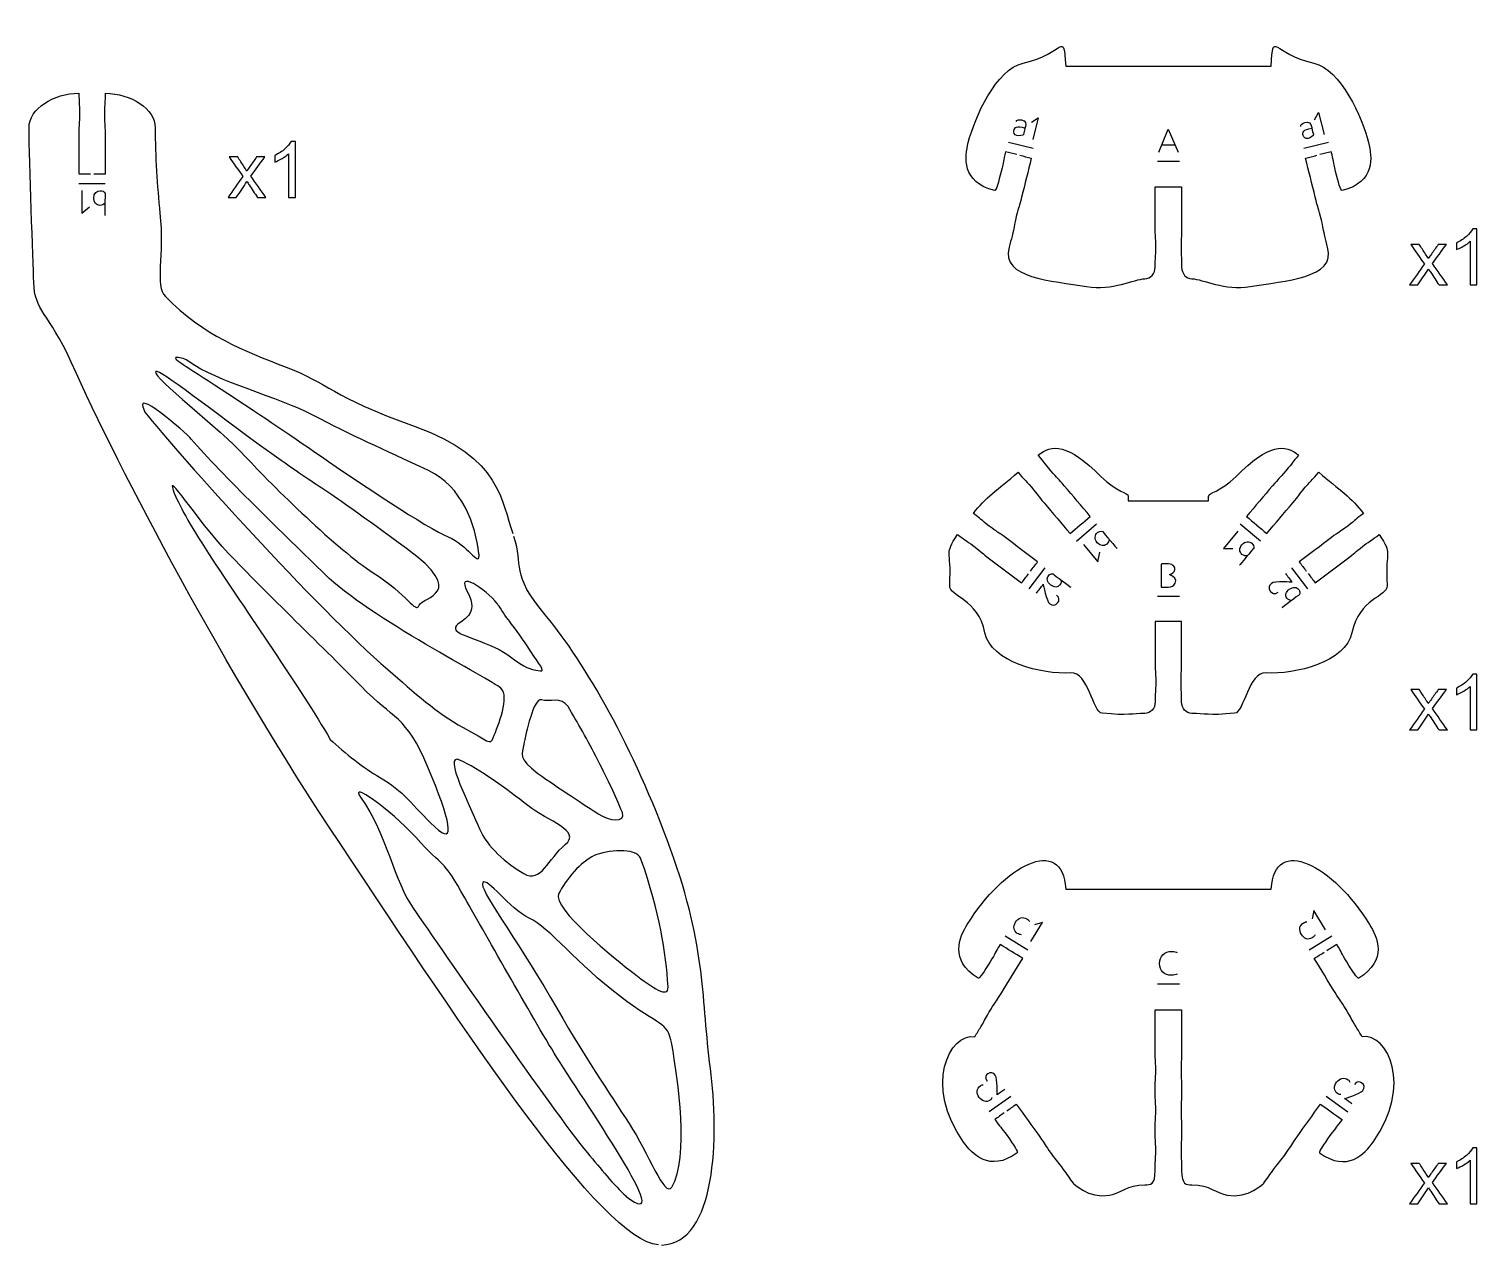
# Model space of a CAD drawing. Extents: x 0 to 1200, y 0 to 700.
# Drawn here: x 551.8 to 715.8, y 393.6 to 531.3 of the extents above; entities that cross this region are included whole.
import ezdxf

# ---------------------------------------------------------------- set-up
doc = ezdxf.new("R2010")
doc.units = 0
doc.header["$MEASUREMENT"] = 0
doc.layers.add('DEFAULT', color=7, linetype='CONTINUOUS')

msp = doc.modelspace()

# ---------------------------------------------------------------- linework, layer by layer
at = {"layer": 'DEFAULT', "color": 7}
for points in [[(697.4, 521.02), (697.85, 521.84), (698.46, 519.38)], [(665.33, 520.76), (666.11, 521.27), (665.5, 518.81)], [(679.74, 517.35), (680.83, 519.98), (681.94, 517.35)], [(665.51, 517.78), (662.73, 518.47)], [(681.59, 518.17), (680.08, 518.17)], [(698.95, 518.47), (696.17, 517.78)], [(679.59, 516.35), (682.09, 516.35)], [(557.47, 513.83), (560.47, 513.83)], [(557.81, 513.01), (557.81, 510.47), (558.66, 511.16)], [(670.42, 473.33), (672.71, 475.28)], [(688.69, 474.43), (687.06, 472.49), (688.14, 472.47)], [(688.97, 475.28), (691.26, 473.34)], [(671.22, 472.92), (672.85, 470.99), (673.06, 472.06)], [(665.09, 467.92), (666.9, 470.31)], [(694.78, 470.31), (696.59, 467.92)], [(679.59, 467.09), (682.09, 467.09)], [(698.62, 429.31), (697.3, 431.47), (697.12, 430.56)], [(665.25, 427.97), (666.57, 430.13), (665.68, 429.88)], [(664.91, 427.01), (662.35, 428.57)], [(699.33, 428.57), (696.77, 427.01)], [(679.59, 423.17), (682.09, 423.17)], [(660.54, 408.71), (662.98, 410.45)], [(698.7, 410.45), (701.14, 408.7)]]:
    msp.add_lwpolyline(points, dxfattribs=at)
at = {"layer": 'DEFAULT', "color": 1}
for points, knots in [([(663.69, 517.1), (663.26, 517.2), (662.83, 517.31), (662.4, 517.41), (662.13, 516.3), (662.22, 516.41), (661.91, 515.19), (661.61, 513.96), (661.33, 512.99), (661.17, 513.02), (657.39, 513.96), (657.78, 516.85), (658.18, 518.45), (658.89, 521.32), (661.35, 526.75), (664.38, 527.44), (669.12, 528.52), (668.96, 531.32), (669.21, 527.1), (676.96, 527.1), (684.72, 527.1), (692.48, 527.1), (692.72, 531.32), (692.56, 528.52), (697.31, 527.44), (700.34, 526.75), (702.79, 521.32), (703.5, 518.45), (703.91, 516.85), (704.29, 513.96), (700.51, 513.02), (700.35, 512.99), (700.07, 513.96), (699.77, 515.19), (699.46, 516.41), (699.56, 516.3), (699.28, 517.41), (698.85, 517.31), (698.43, 517.2), (698, 517.1)], [0, 0, 0, 0, 3.749613, 3.749613, 3.749613, 4.749613, 4.749613, 4.749613, 5.749613, 5.749613, 5.749613, 6.749613, 6.749613, 6.749613, 7.749613, 7.749613, 7.749613, 8.749613, 8.749613, 8.749613, 74.709613, 74.709613, 74.709613, 75.709613, 75.709613, 75.709613, 76.709613, 76.709613, 76.709613, 77.709613, 77.709613, 77.709613, 78.709613, 78.709613, 78.709613, 79.709613, 79.709613, 79.709613, 83.459227, 83.459227, 83.459227, 83.459227]), ([(623.11, 393.61), (616.65, 394.09), (601.24, 417.76), (587.05, 439.06), (573.79, 458.97), (562.28, 481.01), (556.6, 493.6), (554.07, 499.2), (552.43, 499.38), (552.37, 502.63), (552.32, 505.01), (551.82, 516.35), (551.83, 520.14), (551.82, 522.29), (554.6, 524.04), (557.48, 524.03), (557.48, 522.9), (557.54, 523.02), (557.54, 521.76), (557.54, 520.49), (557.47, 520.62), (557.47, 519.48), (557.47, 517.97), (557.47, 516.45), (557.47, 514.93), (557.92, 514.93), (558.36, 514.93), (558.8, 514.93)], [0, 0, 0, 0, 1, 1, 1, 2, 2, 2, 3, 3, 3, 4, 4, 4, 5, 5, 5, 6, 6, 6, 7, 7, 7, 19.907001, 19.907001, 19.907001, 23.656002, 23.656002, 23.656002, 23.656002]), ([(559.15, 514.93), (559.59, 514.93), (560.03, 514.93), (560.48, 514.93), (560.48, 516.45), (560.48, 517.96), (560.48, 519.48), (560.48, 520.62), (560.41, 520.5), (560.41, 521.75), (560.42, 523.02), (560.48, 522.89), (560.48, 524.03), (563.35, 524.03), (566.13, 522.28), (566.12, 520.13), (566.12, 516.86), (566.34, 513.55), (566.66, 510.46), (567.15, 505.71), (566.06, 502.24), (567.27, 501.01), (571.65, 496.57), (576.03, 494.91), (580.96, 493.02), (585.89, 491.14), (585.7, 489.85), (595.57, 486.29), (605.3, 482.78), (605.35, 477.7), (606.61, 474.17)], [0, 0, 0, 0, 3.763005, 3.763005, 3.763005, 16.656009, 16.656009, 16.656009, 17.656009, 17.656009, 17.656009, 18.656009, 18.656009, 18.656009, 19.656009, 19.656009, 19.656009, 20.656009, 20.656009, 20.656009, 21.656009, 21.656009, 21.656009, 22.656009, 22.656009, 22.656009, 23.656009, 23.656009, 23.656009, 24.656009, 24.656009, 24.656009, 24.656009]), ([(664.03, 517.01), (664.46, 516.91), (664.88, 516.8), (665.31, 516.69), (664.95, 515.22), (664.59, 513.74), (664.22, 512.27), (663.95, 511.17), (663.92, 511.31), (663.62, 510.08), (663.31, 508.85), (663.4, 508.96), (663.14, 507.86), (663.03, 507.44), (662.92, 507.02), (662.82, 506.6), (661.79, 503.04), (667.69, 502.83), (671.58, 502.15), (674.49, 501.64), (676.95, 503.02), (678.18, 503.02), (678.82, 503.02), (679.34, 503.61), (679.34, 504.36), (679.34, 505.49), (679.41, 505.36), (679.41, 506.62), (679.41, 507.89), (679.34, 507.76), (679.34, 508.9), (679.34, 510.42), (679.34, 511.93), (679.34, 513.45), (680.34, 513.45), (681.34, 513.45), (682.34, 513.45), (682.34, 511.93), (682.34, 510.42), (682.34, 508.9), (682.34, 507.76), (682.28, 507.89), (682.28, 506.62), (682.28, 505.36), (682.34, 505.49), (682.34, 504.36), (682.34, 503.61), (682.86, 503.02), (683.5, 503.02), (684.73, 503.02), (687.19, 501.64), (690.11, 502.15), (693.99, 502.83), (699.89, 503.04), (698.86, 506.6), (698.76, 507.02), (698.65, 507.44), (698.55, 507.86), (698.28, 508.96), (698.37, 508.85), (698.07, 510.08), (697.76, 511.31), (697.73, 511.17), (697.46, 512.27), (697.1, 513.74), (696.73, 515.22), (696.37, 516.69), (696.8, 516.8), (697.23, 516.9), (697.65, 517.01)], [0, 0, 0, 0, 3.752996, 3.752996, 3.752996, 16.658622, 16.658622, 16.658622, 17.658622, 17.658622, 17.658622, 18.658622, 18.658622, 18.658622, 22.35996, 22.35996, 22.35996, 23.35996, 23.35996, 23.35996, 24.35996, 24.35996, 24.35996, 25.35996, 25.35996, 25.35996, 26.35996, 26.35996, 26.35996, 27.35996, 27.35996, 27.35996, 40.25996, 40.25996, 40.25996, 48.75996, 48.75996, 48.75996, 61.64996, 61.64996, 61.64996, 62.64996, 62.64996, 62.64996, 63.64996, 63.64996, 63.64996, 64.64996, 64.64996, 64.64996, 65.64996, 65.64996, 65.64996, 66.64996, 66.64996, 66.64996, 70.350811, 70.350811, 70.350811, 71.350811, 71.350811, 71.350811, 72.350811, 72.350811, 72.350811, 85.256198, 85.256198, 85.256198, 89.00484, 89.00484, 89.00484, 89.00484]), ([(599.3, 473.79), (597.03, 474.73), (588.93, 480.12), (584.94, 482.89), (580.95, 485.66), (577.71, 487.82), (573.59, 490.53), (569.48, 493.24), (567.94, 494.03), (568.55, 494.12), (569.04, 494.12), (569.53, 493.96), (569.98, 493.63), (573, 491.39), (580.22, 489.58), (583.96, 487.59), (588.48, 485.19), (591.71, 483.82), (597.08, 481.31), (600.82, 479.56), (602.43, 475.16), (602.77, 471.88), (602.78, 471.79), (602.79, 471.71), (602.79, 471.64), (602.77, 470.44), (601.44, 472.91), (599.3, 473.79)], [1, 1, 1, 1, 2, 2, 2, 3, 3, 3, 4.018028, 4.018028, 4.018028, 5.018028, 5.018028, 5.018028, 6.018028, 6.018028, 6.018028, 7.018028, 7.018028, 7.018028, 8.018028, 8.018028, 8.018028, 9.018028, 9.018028, 9.018028, 10.018028, 10.018028, 10.018028, 10.018028]), ([(579.32, 483.2), (585.31, 478.92), (584.22, 480.09), (594.57, 472.49), (601.63, 467.31), (596.41, 467.06), (596.02, 466.06), (595.61, 465.05), (594.71, 467.26), (590.8, 469.73), (586.9, 472.22), (579.33, 479.62), (576.36, 482.86), (573.4, 486.08), (565.78, 491.91), (566.16, 492.5), (566.17, 492.5), (566.17, 492.51), (566.18, 492.52), (566.67, 492.82), (572.42, 488.14), (579.32, 483.2)], [1, 1, 1, 1, 2, 2, 2, 3, 3, 3, 4, 4, 4, 5, 5, 5, 6, 6, 6, 6.077104, 6.077104, 6.077104, 7.077104, 7.077104, 7.077104, 7.077104]), ([(600.97, 452.22), (598.04, 453.79), (595.52, 456.14), (592.44, 458.79), (584.51, 465.62), (568.69, 483.18), (564.93, 487.94), (564.92, 487.97), (564.92, 488.01), (564.9, 488.05), (563.36, 491.04), (569.58, 485.61), (570.2, 484.88), (573.53, 480.97), (580.89, 473.89), (585.32, 469.56), (590.27, 464.7), (604.17, 457.62), (605.24, 456.67), (606.32, 455.72), (604.96, 452.47), (604.39, 451.05), (604.03, 450.16), (603.91, 450.66), (600.97, 452.22)], [1, 1, 1, 1, 2, 2, 2, 3, 3, 3, 4, 4, 4, 5, 5, 5, 6, 6, 6, 7, 7, 7, 8, 8, 8, 9, 9, 9, 9]), ([(665.23, 469.92), (665.49, 470.27), (665.76, 470.62), (666.03, 470.97), (664.81, 471.89), (663.6, 472.8), (662.39, 473.72), (661.49, 474.4), (661.55, 474.28), (660.54, 475.03), (659.53, 475.8), (659.67, 475.78), (658.76, 476.46), (660.09, 478.21), (661.49, 479.13), (663.82, 481.11), (664.56, 480.24), (664.52, 480.38), (665.34, 479.42), (666.15, 478.46), (666.03, 478.51), (666.76, 477.64), (667.75, 476.49), (668.73, 475.33), (669.71, 474.18), (670.47, 474.82), (671.23, 475.47), (671.99, 476.12), (671.01, 477.27), (670.03, 478.43), (669.05, 479.59), (668.31, 480.45), (668.34, 480.32), (667.53, 481.28), (666.71, 482.25), (666.84, 482.19), (666.11, 483.05), (667.59, 484.34), (669.47, 484.36), (673.17, 480.65), (675.09, 478.74), (676.29, 478.89), (676.29, 478.39), (676.29, 478.22), (676.29, 478.05), (676.29, 477.87), (679.32, 477.87), (682.35, 477.87), (685.39, 477.87), (685.39, 478.05), (685.39, 478.22), (685.39, 478.39), (685.39, 478.89), (686.59, 478.74), (688.51, 480.65), (692.22, 484.36), (694.09, 484.34), (695.57, 483.05), (694.84, 482.19), (694.97, 482.25), (694.15, 481.28), (693.33, 480.32), (693.37, 480.45), (692.63, 479.59), (691.65, 478.43), (690.67, 477.27), (689.68, 476.12), (690.45, 475.47), (691.21, 474.82), (691.97, 474.18), (692.95, 475.33), (693.94, 476.49), (694.92, 477.64), (695.65, 478.51), (695.53, 478.46), (696.34, 479.42), (697.16, 480.38), (697.12, 480.24), (697.86, 481.11), (700.19, 479.13), (701.6, 478.21), (702.92, 476.46), (702.01, 475.78), (702.15, 475.8), (701.14, 475.03), (700.14, 474.28), (700.19, 474.4), (699.29, 473.72), (698.08, 472.8), (696.87, 471.89), (695.66, 470.97), (695.92, 470.62), (696.19, 470.27), (696.45, 469.92)], [0, 0, 0, 0, 3.762638, 3.762638, 3.762638, 16.67151, 16.67151, 16.67151, 17.67151, 17.67151, 17.67151, 18.67151, 18.67151, 18.67151, 19.67151, 19.67151, 19.67151, 20.67151, 20.67151, 20.67151, 21.67151, 21.67151, 21.67151, 34.561619, 34.561619, 34.561619, 43.061054, 43.061054, 43.061054, 55.958783, 55.958783, 55.958783, 56.958783, 56.958783, 56.958783, 57.958783, 57.958783, 57.958783, 58.958783, 58.958783, 58.958783, 59.958783, 59.958783, 59.958783, 61.428783, 61.428783, 61.428783, 87.208783, 87.208783, 87.208783, 88.678783, 88.678783, 88.678783, 89.678783, 89.678783, 89.678783, 90.678783, 90.678783, 90.678783, 91.678783, 91.678783, 91.678783, 92.678783, 92.678783, 92.678783, 105.576511, 105.576511, 105.576511, 114.083573, 114.083573, 114.083573, 126.973682, 126.973682, 126.973682, 127.973682, 127.973682, 127.973682, 128.973682, 128.973682, 128.973682, 129.973682, 129.973682, 129.973682, 130.973682, 130.973682, 130.973682, 131.973682, 131.973682, 131.973682, 144.873779, 144.873779, 144.873779, 148.622408, 148.622408, 148.622408, 148.622408]), ([(574.43, 471.93), (578.3, 467.78), (585.8, 460.66), (589.44, 456.88), (593.07, 453.09), (594.52, 453.65), (597, 447.72), (599.48, 441.79), (600.3, 438.57), (597.76, 440.97), (595.22, 443.36), (594.28, 445.04), (591.52, 446.59), (589.84, 447.53), (587.58, 449.34), (585.93, 450.86), (582.61, 456.59), (576.48, 465.29), (572.17, 471.91), (569.93, 475.34), (568.82, 477.38), (568.15, 479.08), (567.43, 481.27), (570.55, 476.08), (574.43, 471.93)], [1, 1, 1, 1, 2, 2, 2, 3, 3, 3, 4, 4, 4, 5, 5, 5, 6, 6, 6, 7, 7, 7, 8, 8, 8, 9, 9, 9, 9]), ([(696.66, 469.64), (696.93, 469.28), (697.2, 468.93), (697.47, 468.58), (698.67, 469.49), (699.88, 470.41), (701.09, 471.32), (702, 472.01), (701.86, 471.98), (702.87, 472.75), (703.88, 473.5), (703.81, 473.38), (704.72, 474.06), (706.27, 471.65), (705.37, 472.67), (705.6, 468.29), (705.67, 466.97), (702.39, 466.89), (701.61, 462.93), (700.95, 459.65), (695.17, 458.18), (691.9, 458.4), (689.93, 458.54), (689.4, 453.92), (688.34, 453.82), (685.35, 453.55), (684.95, 453.79), (683.5, 453.79), (682.86, 453.79), (682.34, 454.39), (682.34, 455.13), (682.34, 456.26), (682.27, 456.13), (682.27, 457.4), (682.27, 458.66), (682.34, 458.54), (682.34, 459.68), (682.34, 461.19), (682.34, 462.71), (682.34, 464.22), (681.34, 464.22), (680.34, 464.22), (679.34, 464.22), (679.34, 462.71), (679.34, 461.19), (679.34, 459.67), (679.34, 458.54), (679.4, 458.66), (679.4, 457.4), (679.4, 456.13), (679.34, 456.26), (679.34, 455.13), (679.34, 454.39), (678.82, 453.79), (678.18, 453.79), (676.73, 453.79), (676.34, 453.55), (673.34, 453.82), (672.28, 453.92), (671.75, 458.54), (669.79, 458.4), (666.51, 458.18), (660.73, 459.65), (660.07, 462.93), (659.29, 466.89), (656.01, 466.97), (656.08, 468.29), (656.3, 472.67), (655.41, 471.65), (656.96, 474.06), (657.87, 473.38), (657.8, 473.5), (658.81, 472.75), (659.82, 471.98), (659.68, 472.01), (660.59, 471.32), (661.8, 470.41), (663.01, 469.49), (664.22, 468.58), (664.48, 468.93), (664.75, 469.28), (665.01, 469.63)], [0, 0, 0, 0, 3.762034, 3.762034, 3.762034, 16.654156, 16.654156, 16.654156, 17.654156, 17.654156, 17.654156, 18.654156, 18.654156, 18.654156, 19.654156, 19.654156, 19.654156, 20.654156, 20.654156, 20.654156, 21.654156, 21.654156, 21.654156, 22.654156, 22.654156, 22.654156, 23.654156, 23.654156, 23.654156, 24.654156, 24.654156, 24.654156, 25.654156, 25.654156, 25.654156, 26.654156, 26.654156, 26.654156, 39.534156, 39.534156, 39.534156, 48.034156, 48.034156, 48.034156, 60.924156, 60.924156, 60.924156, 61.924156, 61.924156, 61.924156, 62.924156, 62.924156, 62.924156, 63.924156, 63.924156, 63.924156, 64.924156, 64.924156, 64.924156, 65.924156, 65.924156, 65.924156, 66.924156, 66.924156, 66.924156, 67.924156, 67.924156, 67.924156, 68.924156, 68.924156, 68.924156, 69.924156, 69.924156, 69.924156, 70.924156, 70.924156, 70.924156, 83.816277, 83.816277, 83.816277, 87.564303, 87.564303, 87.564303, 87.564303]), ([(623.46, 393.6), (629.65, 393.76), (630, 405.98), (628.98, 413.61), (627.96, 421.3), (628.59, 427.06), (624.47, 438.43), (620.36, 449.79), (614.76, 459.62), (610.42, 464.78), (606.15, 469.85), (607.95, 470.45), (606.73, 473.84)], [0, 0, 0, 0, 1, 1, 1, 2, 2, 2, 3, 3, 3, 4, 4, 4, 4]), ([(609.72, 458.62), (608.22, 458.95), (608.43, 458.68), (606.03, 460.44), (603.62, 462.21), (599.22, 462.68), (600.25, 463.78), (600.85, 464.42), (602.87, 464.93), (601.47, 467.57), (600.06, 470.21), (603.59, 467.85), (604.82, 466.26), (605.05, 465.97), (605.63, 465.02), (606.07, 464.45), (606.09, 464.42), (606.12, 464.39), (606.14, 464.37), (607.07, 463.16), (607.74, 462.17), (608.62, 460.85), (608.63, 460.83), (608.64, 460.82), (608.65, 460.8), (609.57, 459.42), (610.34, 458.48), (609.72, 458.62)], [1, 1, 1, 1, 2, 2, 2, 3, 3, 3, 4, 4, 4, 5, 5, 5, 6, 6, 6, 7, 7, 7, 8, 8, 8, 9, 9, 9, 10, 10, 10, 10]), ([(616.26, 442.44), (614.98, 443.3), (611.76, 445.35), (609.46, 447.02), (607.16, 448.69), (607.66, 449.24), (607.86, 450.33), (608.06, 451.42), (608.98, 455.65), (609.85, 455.35), (610.72, 455.07), (612.12, 455.73), (612.86, 454.58), (613.95, 452.79), (615.08, 450.79), (616.22, 448.53), (617.51, 446), (618.12, 444.74), (619.02, 442.58), (619.03, 442.58), (619.03, 442.57), (619.03, 442.57), (619.44, 441.41), (617.51, 441.59), (616.26, 442.44)], [1, 1, 1, 1, 2, 2, 2, 3, 3, 3, 4, 4, 4, 5, 5, 5, 6, 6, 6, 7, 7, 7, 8, 8, 8, 9, 9, 9, 9]), ([(607.84, 435.67), (605.88, 436.82), (603.69, 438.7), (602.84, 440.75), (601.94, 442.94), (598.55, 449.47), (600.62, 448.53), (602.69, 447.59), (606.01, 445.19), (608.31, 443.38), (610.61, 441.57), (614.44, 440.52), (612.54, 438.95), (610.64, 437.37), (609.8, 434.52), (607.84, 435.67)], [1, 1, 1, 1, 2, 2, 2, 3, 3, 3, 4, 4, 4, 5, 5, 5, 6, 6, 6, 6]), ([(595.61, 439.78), (598.93, 436.14), (598.66, 437.35), (600.74, 433.68), (602.84, 430), (608.26, 420.36), (611.3, 415.34), (614.34, 410.33), (625.55, 394.41), (619.46, 399.11), (619.45, 399.11), (619.44, 399.12), (619.44, 399.13), (618.05, 400.41), (616.56, 402.24), (615.06, 404.06), (611.04, 408.9), (598.67, 426.93), (595.33, 431.75), (593.17, 434.76), (592.39, 440.03), (589.37, 444.32), (588.03, 446.24), (592.64, 443.03), (595.61, 439.78)], [1, 1, 1, 1, 2, 2, 2, 3, 3, 3, 4, 4, 4, 4.077833, 4.077833, 4.077833, 5.077833, 5.077833, 5.077833, 6.077833, 6.077833, 6.077833, 7.077833, 7.077833, 7.077833, 8.077833, 8.077833, 8.077833, 8.077833]), ([(662.26, 408.59), (661.9, 408.33), (661.54, 408.07), (661.18, 407.81), (661.85, 406.89), (661.83, 407.02), (662.57, 406), (663.3, 404.97), (663.86, 404.13), (663.73, 404.04), (660.57, 401.77), (658.61, 403.93), (657.65, 405.27), (653.1, 411.61), (656.05, 417.67), (658.91, 417.2), (659.14, 417.57), (659.37, 417.94), (659.59, 418.31), (660.18, 419.27), (660.06, 419.2), (660.72, 420.28), (661.38, 421.36), (661.37, 421.21), (661.96, 422.19), (662.75, 423.48), (663.55, 424.78), (664.34, 426.07), (663.48, 426.59), (662.63, 427.11), (661.78, 427.64), (661.19, 426.66), (661.3, 426.74), (660.65, 425.66), (659.99, 424.58), (659.43, 423.74), (659.3, 423.83), (655.97, 425.85), (657.2, 428.49), (658.07, 429.91), (662.14, 436.56), (668.85, 440.16), (669.21, 433.9), (676.96, 433.9), (684.72, 433.9), (692.48, 433.9), (692.84, 440.16), (699.54, 436.56), (703.61, 429.91), (704.48, 428.49), (705.72, 425.85), (702.39, 423.83), (702.26, 423.74), (701.7, 424.58), (701.04, 425.66), (700.38, 426.74), (700.5, 426.66), (699.9, 427.64), (699.53, 427.4), (699.15, 427.17), (698.78, 426.94)], [0, 0, 0, 0, 3.75481, 3.75481, 3.75481, 4.75481, 4.75481, 4.75481, 5.75481, 5.75481, 5.75481, 6.75481, 6.75481, 6.75481, 7.75481, 7.75481, 7.75481, 11.449049, 11.449049, 11.449049, 12.449049, 12.449049, 12.449049, 13.449049, 13.449049, 13.449049, 26.344509, 26.344509, 26.344509, 34.846045, 34.846045, 34.846045, 35.846045, 35.846045, 35.846045, 36.846045, 36.846045, 36.846045, 37.846045, 37.846045, 37.846045, 38.846045, 38.846045, 38.846045, 104.816045, 104.816045, 104.816045, 105.816045, 105.816045, 105.816045, 106.816045, 106.816045, 106.816045, 107.816045, 107.816045, 107.816045, 108.816045, 108.816045, 108.816045, 112.56859, 112.56859, 112.56859, 112.56859]), ([(620.35, 424.34), (618.25, 425.93), (611, 431.78), (611.8, 433.38), (612.59, 434.97), (614.35, 437.06), (615.82, 437.7), (617.27, 438.33), (620.53, 438.67), (621.09, 437.39), (621.1, 437.37), (621.1, 437.34), (621.12, 437.31), (623.26, 431.27), (623.94, 426.75), (624.19, 422.85), (624.19, 422.84), (624.19, 422.83), (624.19, 422.82), (624.24, 421.48), (622.44, 422.76), (620.35, 424.34)], [1, 1, 1, 1, 2, 2, 2, 3, 3, 3, 4, 4, 4, 5, 5, 5, 6, 6, 6, 6.083217, 6.083217, 6.083217, 7.083217, 7.083217, 7.083217, 7.083217]), ([(619.77, 407.38), (617.61, 410.69), (614.7, 414.98), (610.87, 421.65), (607.04, 428.32), (602.67, 433.99), (603.21, 434.65), (603.75, 435.3), (606.16, 431.71), (608.46, 430.63), (610.77, 429.54), (613.93, 425.43), (618.68, 421.81), (623.38, 418.23), (624.09, 419.01), (624.6, 416.4), (624.61, 416.38), (624.61, 416.36), (624.61, 416.34), (625.32, 412.38), (626.59, 403.5), (624.61, 400.16), (623.84, 398.85), (621.92, 404.07), (619.77, 407.38)], [1, 1, 1, 1, 2, 2, 2, 3, 3, 3, 4, 4, 4, 5, 5, 5, 6, 6, 6, 7, 7, 7, 8, 8, 8, 9, 9, 9, 9]), ([(662.54, 408.79), (662.9, 409.05), (663.26, 409.3), (663.62, 409.56), (664.51, 408.33), (665.39, 407.1), (666.27, 405.87), (666.94, 404.94), (666.81, 405), (667.55, 403.98), (668.28, 402.95), (668.27, 403.09), (668.94, 402.17), (669.31, 401.65), (669.68, 401.13), (670.05, 400.61), (670.05, 400.61), (671.76, 398.83), (674.18, 399.24), (675.39, 399.45), (676.17, 400.42), (678.18, 400.42), (678.82, 400.42), (679.34, 400.42), (679.34, 402.06), (679.34, 403.2), (679.4, 403.07), (679.4, 404.33), (679.4, 405.59), (679.34, 405.47), (679.34, 406.61), (679.34, 407.74), (679.4, 407.62), (679.4, 408.88), (679.4, 410.14), (679.34, 410.02), (679.34, 411.15), (679.34, 412.29), (679.4, 412.16), (679.4, 413.43), (679.4, 414.69), (679.34, 414.57), (679.34, 415.7), (679.34, 417.22), (679.34, 418.73), (679.34, 420.25), (680.34, 420.25), (681.34, 420.25), (682.34, 420.25), (682.34, 418.73), (682.34, 417.22), (682.34, 415.7), (682.34, 414.57), (682.28, 414.69), (682.28, 413.43), (682.28, 412.16), (682.34, 412.29), (682.34, 411.15), (682.34, 410.02), (682.28, 410.14), (682.28, 408.88), (682.28, 407.62), (682.34, 407.74), (682.34, 406.61), (682.34, 405.47), (682.28, 405.59), (682.28, 404.33), (682.28, 403.07), (682.34, 403.2), (682.34, 402.06), (682.34, 400.42), (682.86, 400.42), (683.5, 400.42), (685.51, 400.42), (686.29, 399.45), (687.5, 399.24), (689.92, 398.83), (691.63, 400.61), (691.63, 400.61), (692.01, 401.13), (692.38, 401.65), (692.75, 402.17), (693.42, 403.09), (693.4, 402.95), (694.14, 403.98), (694.87, 405), (694.75, 404.94), (695.41, 405.87), (696.29, 407.1), (697.18, 408.33), (698.06, 409.56), (698.88, 408.98), (699.69, 408.39), (700.5, 407.81), (699.83, 406.89), (699.86, 407.02), (699.12, 406), (698.38, 404.97), (697.83, 404.13), (697.95, 404.04), (701.12, 401.77), (703.07, 403.93), (704.03, 405.27), (708.58, 411.61), (705.64, 417.67), (702.77, 417.2), (702.55, 417.57), (702.32, 417.94), (702.09, 418.31), (701.5, 419.27), (701.62, 419.2), (700.96, 420.28), (700.3, 421.36), (700.31, 421.21), (699.72, 422.19), (698.93, 423.48), (698.14, 424.78), (697.35, 426.07), (697.72, 426.3), (698.1, 426.53), (698.48, 426.76)], [0, 0, 0, 0, 3.7498, 3.7498, 3.7498, 16.639962, 16.639962, 16.639962, 17.639962, 17.639962, 17.639962, 18.639962, 18.639962, 18.639962, 24.060008, 24.060008, 24.060008, 25.060008, 25.060008, 25.060008, 26.060008, 26.060008, 26.060008, 27.060008, 27.060008, 27.060008, 28.060008, 28.060008, 28.060008, 29.060008, 29.060008, 29.060008, 30.060008, 30.060008, 30.060008, 31.060008, 31.060008, 31.060008, 32.060008, 32.060008, 32.060008, 33.060008, 33.060008, 33.060008, 45.960008, 45.960008, 45.960008, 54.470008, 54.470008, 54.470008, 67.370008, 67.370008, 67.370008, 68.370008, 68.370008, 68.370008, 69.380008, 69.380008, 69.380008, 70.380008, 70.380008, 70.380008, 71.380008, 71.380008, 71.380008, 72.380008, 72.380008, 72.380008, 73.380008, 73.380008, 73.380008, 74.380008, 74.380008, 74.380008, 75.380008, 75.380008, 75.380008, 76.380008, 76.380008, 76.380008, 81.799473, 81.799473, 81.799473, 82.799473, 82.799473, 82.799473, 83.799473, 83.799473, 83.799473, 96.690801, 96.690801, 96.690801, 105.190836, 105.190836, 105.190836, 106.190836, 106.190836, 106.190836, 107.190836, 107.190836, 107.190836, 108.190836, 108.190836, 108.190836, 109.190836, 109.190836, 109.190836, 112.884553, 112.884553, 112.884553, 113.884553, 113.884553, 113.884553, 114.884553, 114.884553, 114.884553, 127.780535, 127.780535, 127.780535, 131.533933, 131.533933, 131.533933, 131.533933])]:
    msp.add_open_spline(points, degree=3, knots=knots, dxfattribs=at)
at = {"layer": 'DEFAULT', "color": 7}
for points, knots in [([(663.59, 520.85), (663.63, 521), (663.99, 521.08), (664.22, 521.02), (664.7, 520.91), (664.75, 520.62), (664.66, 520.26), (664.66, 520.26), (664.46, 519.51), (664.45, 519.38), (664.4, 519.2), (663.9, 519.21), (663.69, 519.26), (663.39, 519.33), (663.29, 519.58), (663.34, 519.8), (663.43, 520.16), (663.64, 520.45), (664.61, 520.07)], [0, 0, 0, 0, 1, 1, 1, 2, 2, 2, 3, 3, 3, 4, 4, 4, 5, 5, 5, 6, 6, 6, 6]), ([(695.82, 520.28), (695.78, 520.44), (696.06, 520.68), (696.29, 520.74), (696.78, 520.85), (696.95, 520.63), (697.04, 520.26), (697.04, 520.26), (697.21, 519.51), (697.26, 519.39), (697.31, 519.2), (696.86, 518.98), (696.65, 518.93), (696.35, 518.86), (696.14, 519.03), (696.09, 519.24), (696, 519.6), (696.05, 519.96), (697.09, 520.08)], [0, 0, 0, 0, 1, 1, 1, 2, 2, 2, 3, 3, 3, 4, 4, 4, 5, 5, 5, 6, 6, 6, 6]), ([(560.44, 511.62), (560.32, 511.44), (560.13, 511.33), (559.86, 511.33), (559.44, 511.33), (559.15, 511.66), (559.15, 512.15), (559.16, 512.72), (559.53, 513), (559.9, 513), (560.15, 513), (560.31, 512.92), (560.44, 512.7), (560.43, 512.57), (560.43, 510.19), (560.43, 510.19)], [0, 0, 0, 0, 1.0042, 1.0042, 1.0042, 2.0084, 2.0084, 2.0084, 3.0126, 3.0126, 3.0126, 4.0168, 4.0168, 4.0168, 5.021, 5.021, 5.021, 5.021]), ([(674.11, 473.57), (674.14, 473.36), (674.07, 473.14), (673.86, 472.97), (673.54, 472.7), (673.11, 472.77), (672.79, 473.14), (672.42, 473.58), (672.53, 474.04), (672.81, 474.28), (672.99, 474.43), (673.18, 474.47), (673.41, 474.39), (673.49, 474.29), (675.03, 472.48), (675.03, 472.48)], [0, 0, 0, 0, 1.00397, 1.00397, 1.00397, 2.00794, 2.00794, 2.00794, 3.01191, 3.01191, 3.01191, 4.01588, 4.01588, 4.01588, 5.019849, 5.019849, 5.019849, 5.019849]), ([(689.8, 471.68), (689.6, 471.61), (689.38, 471.65), (689.17, 471.82), (688.85, 472.09), (688.85, 472.53), (689.16, 472.9), (689.53, 473.34), (690.01, 473.31), (690.29, 473.07), (690.47, 472.92), (690.54, 472.74), (690.5, 472.5), (690.41, 472.41), (688.88, 470.59), (688.88, 470.59)], [0, 0, 0, 0, 1.00397, 1.00397, 1.00397, 2.00794, 2.00794, 2.00794, 3.01191, 3.01191, 3.01191, 4.01588, 4.01588, 4.01588, 5.019849, 5.019849, 5.019849, 5.019849]), ([(680.01, 470.71), (680.16, 470.74), (680.4, 470.76), (680.63, 470.76), (680.97, 470.76), (681.19, 470.7), (681.35, 470.57), (681.49, 470.47), (681.57, 470.31), (681.57, 470.11), (681.57, 469.85), (681.24, 469.63), (680.96, 469.53), (680.96, 469.53), (681.67, 469.25), (681.67, 468.86), (681.67, 468.64), (681.58, 468.47), (681.45, 468.34), (681.26, 468.17), (680.97, 468.09), (680.54, 468.09), (680.31, 468.09), (680.13, 468.11), (680.01, 468.12), (680.01, 468.98), (680.01, 469.85), (680.01, 470.71)], [7.325, 7.325, 7.325, 7.325, 8.325, 8.325, 8.325, 9.325, 9.325, 9.325, 10.325, 10.325, 10.325, 11.325, 11.325, 11.325, 12.325, 12.325, 12.325, 13.325, 13.325, 13.325, 14.325, 14.325, 14.325, 15.325, 15.325, 15.325, 22.65, 22.65, 22.65, 22.65]), ([(668.64, 468.95), (668.72, 468.76), (668.71, 468.55), (668.56, 468.35), (668.33, 468.05), (667.9, 468.03), (667.52, 468.33), (667.06, 468.68), (667.04, 469.12), (667.25, 469.4), (667.38, 469.57), (667.54, 469.64), (667.78, 469.6), (667.88, 469.52), (669.78, 468.09), (669.78, 468.09)], [0, 0, 0, 0, 1.003561, 1.003561, 1.003561, 2.007122, 2.007122, 2.007122, 3.010683, 3.010683, 3.010683, 4.014244, 4.014244, 4.014244, 5.017804, 5.017804, 5.017804, 5.017804]), ([(694.09, 469.66), (694.34, 469.33), (694.59, 468.99), (694.84, 468.66), (694.84, 468.66), (692.87, 468.81), (692.5, 468.53), (692.21, 468.31), (692.11, 468), (692.39, 467.63), (692.54, 467.43), (692.88, 467.24), (693.26, 467.53)], [0, 0, 0, 0, 3.556432, 3.556432, 3.556432, 4.556432, 4.556432, 4.556432, 5.556432, 5.556432, 5.556432, 6.556432, 6.556432, 6.556432, 6.556432]), ([(665.9, 467.43), (666.16, 467.76), (666.41, 468.1), (666.66, 468.43), (666.66, 468.43), (667.05, 466.49), (667.42, 466.21), (667.71, 465.99), (668.04, 465.98), (668.32, 466.35), (668.47, 466.55), (668.56, 466.92), (668.18, 467.21)], [0, 0, 0, 0, 3.556432, 3.556432, 3.556432, 4.556432, 4.556432, 4.556432, 5.556432, 5.556432, 5.556432, 6.556432, 6.556432, 6.556432, 6.556432]), ([(694.81, 466.61), (694.6, 466.59), (694.4, 466.66), (694.25, 466.85), (694.02, 467.16), (694.13, 467.57), (694.52, 467.86), (694.97, 468.21), (695.41, 468.11), (695.62, 467.83), (695.75, 467.66), (695.77, 467.48), (695.67, 467.26), (695.56, 467.19), (693.67, 465.75), (693.67, 465.75)], [0, 0, 0, 0, 1.003688, 1.003688, 1.003688, 2.007376, 2.007376, 2.007376, 3.011063, 3.011063, 3.011063, 4.014751, 4.014751, 4.014751, 5.018439, 5.018439, 5.018439, 5.018439]), ([(664.19, 428.75), (664.1, 428.75), (663.92, 428.79), (663.73, 428.9), (663.31, 429.16), (663.23, 429.66), (663.53, 430.15), (663.84, 430.65), (664.35, 430.83), (664.81, 430.55), (664.96, 430.45), (665.07, 430.33), (665.11, 430.25)], [0, 0, 0, 0, 1, 1, 1, 2, 2, 2, 3, 3, 3, 4, 4, 4, 4]), ([(697.45, 428.72), (697.4, 428.64), (697.29, 428.5), (697.1, 428.38), (696.68, 428.12), (696.2, 428.28), (695.9, 428.77), (695.6, 429.27), (695.67, 429.81), (696.13, 430.09), (696.28, 430.18), (696.44, 430.22), (696.53, 430.22)], [0, 0, 0, 0, 1, 1, 1, 2, 2, 2, 3, 3, 3, 4, 4, 4, 4]), ([(681.84, 424.28), (681.71, 424.21), (681.46, 424.15), (681.14, 424.15), (680.4, 424.15), (679.84, 424.62), (679.84, 425.48), (679.84, 426.3), (680.4, 426.86), (681.22, 426.86), (681.54, 426.86), (681.75, 426.79), (681.84, 426.74)], [0, 0, 0, 0, 1, 1, 1, 2, 2, 2, 3, 3, 3, 4, 4, 4, 4]), ([(662.3, 411.2), (662.02, 411), (661.74, 410.8), (661.46, 410.6), (661.46, 410.6), (661.51, 412.45), (661.24, 412.83), (661.03, 413.13), (660.73, 413.24), (660.38, 412.99), (660.2, 412.86), (660.02, 412.55), (660.3, 412.16)], [0, 0, 0, 0, 2.912826, 2.912826, 2.912826, 3.912826, 3.912826, 3.912826, 4.912826, 4.912826, 4.912826, 5.912826, 5.912826, 5.912826, 5.912826]), ([(660.89, 410.32), (660.86, 410.24), (660.83, 410.14), (660.65, 410.01), (660.25, 409.72), (659.76, 409.85), (659.42, 410.32), (659.08, 410.79), (659.12, 411.33), (659.56, 411.65), (659.7, 411.75), (659.78, 411.74), (659.87, 411.75)], [0, 0, 0, 0, 1, 1, 1, 2, 2, 2, 3, 3, 3, 4, 4, 4, 4]), ([(700.35, 410.64), (700.26, 410.65), (700.16, 410.64), (699.98, 410.77), (699.57, 411.06), (699.53, 411.56), (699.87, 412.03), (700.21, 412.5), (700.74, 412.64), (701.18, 412.33), (701.32, 412.23), (701.34, 412.15), (701.38, 412.06)], [0, 0, 0, 0, 1, 1, 1, 2, 2, 2, 3, 3, 3, 4, 4, 4, 4]), ([(701.62, 409.59), (701.35, 409.79), (701.07, 409.99), (700.79, 410.19), (700.79, 410.19), (702.56, 410.74), (702.84, 411.12), (703.05, 411.41), (703.06, 411.73), (702.72, 411.98), (702.53, 412.11), (702.17, 412.18), (701.9, 411.79)], [0, 0, 0, 0, 2.912243, 2.912243, 2.912243, 3.912243, 3.912243, 3.912243, 4.912243, 4.912243, 4.912243, 5.912243, 5.912243, 5.912243, 5.912243])]:
    msp.add_open_spline(points, degree=3, knots=knots, dxfattribs=at)
at = {"layer": 'DEFAULT', "color": 38}
for points, knots in [([(582, 512.24), (581.74, 512.24), (581.48, 512.24), (581.22, 512.24), (581.22, 513.89), (581.22, 515.54), (581.22, 517.18), (581.03, 517.01), (580.79, 516.83), (580.49, 516.65), (580.18, 516.47), (579.91, 516.34), (579.67, 516.25), (579.67, 516.5), (579.67, 516.75), (579.67, 517), (580.1, 517.2), (580.48, 517.45), (580.81, 517.74), (581.13, 518.03), (581.36, 518.31), (581.5, 518.58), (581.66, 518.58), (581.83, 518.58), (582, 518.58), (582, 516.47), (582, 514.36), (582, 512.24)], [17.969, 17.969, 17.969, 17.969, 20.166, 20.166, 20.166, 34.167, 34.167, 34.167, 35.167, 35.167, 35.167, 36.167, 36.167, 36.167, 38.291, 38.291, 38.291, 39.291, 39.291, 39.291, 40.291, 40.291, 40.291, 41.707, 41.707, 41.707, 59.676, 59.676, 59.676, 59.676]), ([(574.37, 512.24), (574.92, 513.04), (575.48, 513.83), (576.04, 514.62), (575.52, 515.35), (575.01, 516.08), (574.49, 516.82), (574.81, 516.82), (575.14, 516.82), (575.46, 516.82), (575.69, 516.46), (575.93, 516.1), (576.16, 515.74), (576.29, 515.54), (576.4, 515.37), (576.48, 515.23), (576.61, 515.42), (576.72, 515.59), (576.83, 515.74), (577.09, 516.1), (577.34, 516.46), (577.6, 516.82), (577.91, 516.82), (578.22, 516.82), (578.53, 516.82), (578, 516.1), (577.47, 515.38), (576.95, 514.66), (577.51, 513.86), (578.08, 513.05), (578.65, 512.24), (578.33, 512.24), (578.01, 512.24), (577.69, 512.24), (577.38, 512.72), (577.07, 513.19), (576.76, 513.66), (576.67, 513.79), (576.59, 513.92), (576.51, 514.05), (576.11, 513.45), (575.71, 512.85), (575.3, 512.24), (574.99, 512.24), (574.68, 512.24), (574.37, 512.24)], [0, 0, 0, 0, 8.235918, 8.235918, 8.235918, 15.849393, 15.849393, 15.849393, 18.596393, 18.596393, 18.596393, 22.229259, 22.229259, 22.229259, 23.229259, 23.229259, 23.229259, 24.229259, 24.229259, 24.229259, 27.992545, 27.992545, 27.992545, 30.617545, 30.617545, 30.617545, 38.189151, 38.189151, 38.189151, 46.574334, 46.574334, 46.574334, 49.272334, 49.272334, 49.272334, 54.100483, 54.100483, 54.100483, 55.397724, 55.397724, 55.397724, 61.542417, 61.542417, 61.542417, 64.203417, 64.203417, 64.203417, 64.203417]), ([(715.78, 502.33), (715.53, 502.33), (715.27, 502.33), (715.01, 502.33), (715.01, 503.98), (715.01, 505.62), (715.01, 507.27), (714.82, 507.09), (714.58, 506.91), (714.28, 506.74), (713.97, 506.56), (713.7, 506.42), (713.46, 506.34), (713.46, 506.59), (713.46, 506.84), (713.46, 507.09), (713.89, 507.29), (714.27, 507.54), (714.6, 507.83), (714.92, 508.12), (715.15, 508.4), (715.29, 508.67), (715.45, 508.67), (715.62, 508.67), (715.78, 508.67), (715.78, 506.56), (715.78, 504.44), (715.78, 502.33)], [17.969, 17.969, 17.969, 17.969, 20.166, 20.166, 20.166, 34.167, 34.167, 34.167, 35.167, 35.167, 35.167, 36.167, 36.167, 36.167, 38.291, 38.291, 38.291, 39.291, 39.291, 39.291, 40.291, 40.291, 40.291, 41.707, 41.707, 41.707, 59.676, 59.676, 59.676, 59.676]), ([(708.15, 502.33), (708.71, 503.12), (709.27, 503.92), (709.82, 504.71), (709.31, 505.44), (708.79, 506.17), (708.28, 506.9), (708.6, 506.9), (708.92, 506.9), (709.25, 506.9), (709.48, 506.55), (709.72, 506.19), (709.95, 505.83), (710.08, 505.63), (710.19, 505.46), (710.27, 505.32), (710.39, 505.51), (710.51, 505.68), (710.62, 505.82), (710.87, 506.18), (711.13, 506.54), (711.39, 506.9), (711.7, 506.9), (712.01, 506.9), (712.31, 506.9), (711.79, 506.19), (711.26, 505.47), (710.73, 504.75), (711.3, 503.94), (711.87, 503.14), (712.43, 502.33), (712.12, 502.33), (711.8, 502.33), (711.48, 502.33), (711.17, 502.8), (710.86, 503.28), (710.54, 503.75), (710.46, 503.88), (710.38, 504.01), (710.29, 504.13), (709.89, 503.53), (709.49, 502.93), (709.09, 502.33), (708.78, 502.33), (708.47, 502.33), (708.15, 502.33)], [0, 0, 0, 0, 8.235918, 8.235918, 8.235918, 15.849393, 15.849393, 15.849393, 18.596393, 18.596393, 18.596393, 22.229807, 22.229807, 22.229807, 23.229807, 23.229807, 23.229807, 24.229807, 24.229807, 24.229807, 27.994488, 27.994488, 27.994488, 30.618488, 30.618488, 30.618488, 38.190094, 38.190094, 38.190094, 46.575276, 46.575276, 46.575276, 49.272276, 49.272276, 49.272276, 54.100426, 54.100426, 54.100426, 55.396828, 55.396828, 55.396828, 61.541243, 61.541243, 61.541243, 64.202243, 64.202243, 64.202243, 64.202243]), ([(715.78, 451.93), (715.53, 451.93), (715.27, 451.93), (715.01, 451.93), (715.01, 453.57), (715.01, 455.22), (715.01, 456.87), (714.82, 456.69), (714.58, 456.51), (714.28, 456.33), (713.97, 456.16), (713.7, 456.02), (713.46, 455.93), (713.46, 456.18), (713.46, 456.43), (713.46, 456.68), (713.89, 456.89), (714.27, 457.13), (714.6, 457.42), (714.92, 457.71), (715.15, 457.99), (715.29, 458.27), (715.45, 458.27), (715.62, 458.27), (715.78, 458.27), (715.78, 456.15), (715.78, 454.04), (715.78, 451.93)], [17.969, 17.969, 17.969, 17.969, 20.166, 20.166, 20.166, 34.167, 34.167, 34.167, 35.167, 35.167, 35.167, 36.167, 36.167, 36.167, 38.291, 38.291, 38.291, 39.291, 39.291, 39.291, 40.291, 40.291, 40.291, 41.707, 41.707, 41.707, 59.676, 59.676, 59.676, 59.676]), ([(708.15, 451.93), (708.71, 452.72), (709.27, 453.51), (709.82, 454.31), (709.31, 455.04), (708.79, 455.77), (708.28, 456.5), (708.6, 456.5), (708.92, 456.5), (709.25, 456.5), (709.48, 456.14), (709.72, 455.79), (709.95, 455.43), (710.08, 455.23), (710.19, 455.05), (710.27, 454.92), (710.39, 455.11), (710.51, 455.27), (710.62, 455.42), (710.87, 455.78), (711.13, 456.14), (711.39, 456.5), (711.7, 456.5), (712.01, 456.5), (712.31, 456.5), (711.79, 455.78), (711.26, 455.07), (710.73, 454.35), (711.3, 453.54), (711.87, 452.73), (712.43, 451.93), (712.12, 451.93), (711.8, 451.93), (711.48, 451.93), (711.17, 452.4), (710.86, 452.88), (710.54, 453.35), (710.46, 453.48), (710.38, 453.6), (710.29, 453.73), (709.89, 453.13), (709.49, 452.53), (709.09, 451.93), (708.78, 451.93), (708.47, 451.93), (708.15, 451.93)], [0, 0, 0, 0, 8.235918, 8.235918, 8.235918, 15.849393, 15.849393, 15.849393, 18.596393, 18.596393, 18.596393, 22.229807, 22.229807, 22.229807, 23.229807, 23.229807, 23.229807, 24.229807, 24.229807, 24.229807, 27.994488, 27.994488, 27.994488, 30.618488, 30.618488, 30.618488, 38.190094, 38.190094, 38.190094, 46.575276, 46.575276, 46.575276, 49.272276, 49.272276, 49.272276, 54.100426, 54.100426, 54.100426, 55.396828, 55.396828, 55.396828, 61.541243, 61.541243, 61.541243, 64.202243, 64.202243, 64.202243, 64.202243]), ([(715.78, 398.27), (715.53, 398.27), (715.27, 398.27), (715.01, 398.27), (715.01, 399.92), (715.01, 401.56), (715.01, 403.21), (714.82, 403.03), (714.58, 402.85), (714.28, 402.68), (713.97, 402.5), (713.7, 402.36), (713.46, 402.28), (713.46, 402.52), (713.46, 402.77), (713.46, 403.02), (713.89, 403.23), (714.27, 403.47), (714.6, 403.76), (714.92, 404.05), (715.15, 404.34), (715.29, 404.61), (715.45, 404.61), (715.62, 404.61), (715.78, 404.61), (715.78, 402.5), (715.78, 400.38), (715.78, 398.27)], [17.969, 17.969, 17.969, 17.969, 20.166, 20.166, 20.166, 34.167, 34.167, 34.167, 35.167, 35.167, 35.167, 36.167, 36.167, 36.167, 38.291, 38.291, 38.291, 39.291, 39.291, 39.291, 40.291, 40.291, 40.291, 41.707, 41.707, 41.707, 59.676, 59.676, 59.676, 59.676]), ([(708.15, 398.27), (708.71, 399.06), (709.27, 399.85), (709.82, 400.65), (709.31, 401.38), (708.79, 402.11), (708.28, 402.84), (708.6, 402.84), (708.92, 402.84), (709.25, 402.84), (709.48, 402.49), (709.72, 402.13), (709.95, 401.77), (710.08, 401.57), (710.19, 401.4), (710.27, 401.26), (710.39, 401.45), (710.51, 401.62), (710.62, 401.76), (710.87, 402.12), (711.13, 402.48), (711.39, 402.84), (711.7, 402.84), (712.01, 402.84), (712.31, 402.84), (711.79, 402.13), (711.26, 401.41), (710.73, 400.69), (711.3, 399.88), (711.87, 399.08), (712.43, 398.27), (712.12, 398.27), (711.8, 398.27), (711.48, 398.27), (711.17, 398.74), (710.86, 399.22), (710.54, 399.69), (710.46, 399.82), (710.38, 399.95), (710.29, 400.07), (709.89, 399.47), (709.49, 398.87), (709.09, 398.27), (708.78, 398.27), (708.47, 398.27), (708.15, 398.27)], [0, 0, 0, 0, 8.235918, 8.235918, 8.235918, 15.849393, 15.849393, 15.849393, 18.596393, 18.596393, 18.596393, 22.229807, 22.229807, 22.229807, 23.229807, 23.229807, 23.229807, 24.229807, 24.229807, 24.229807, 27.993674, 27.993674, 27.993674, 30.617674, 30.617674, 30.617674, 38.189279, 38.189279, 38.189279, 46.574462, 46.574462, 46.574462, 49.271462, 49.271462, 49.271462, 54.099611, 54.099611, 54.099611, 55.396852, 55.396852, 55.396852, 61.542099, 61.542099, 61.542099, 64.203099, 64.203099, 64.203099, 64.203099])]:
    msp.add_open_spline(points, degree=3, knots=knots, dxfattribs=at)

doc.saveas('drawing.dxf')
